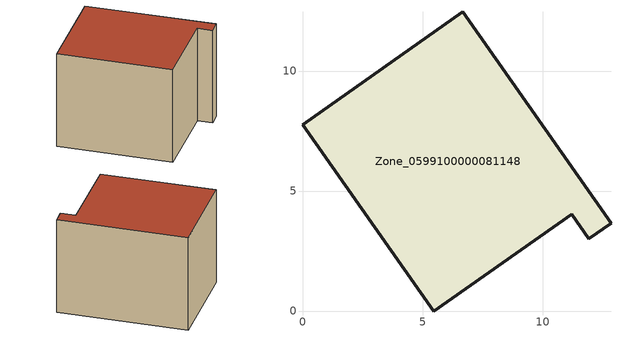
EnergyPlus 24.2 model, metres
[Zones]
Zone_0599100000081148
 floor ground (C_G): 11.22,4.04 5.46,0 0,7.77 6.68,12.46 12.85,3.66 11.93,3.02 z0
 wall outside (C_F): 6.68,12.46 0,7.77 5.46,0 11.22,4.04 11.93,3.02 12.85,3.66 6.68,12.46 z0:8.27
 roof outside (C_R): 11.93,3.02 12.85,3.66 6.68,12.46 0,7.77 5.46,0 11.22,4.04 z8.27
[BUILDING]
Pand.0599100000081148: North Axis=0; Terrain=City; Loads Convergence Tolerance Value=0.04; Temperature Convergence Tolerance Value=0.4; Solar Distribution=FullExterior; Maximum Number of Warmup Days=25; Minimum Number of Warmup Days=1
[Site:Location]
Rotterdam.The.Hague.AP_ZH_NLD Design_Conditions: Latitude=51.96; Longitude=4.45; Time Zone=1; Elevation=-4.5
[SITE:GROUNDTEMPERATURE:BUILDINGSURFACE]
18, 18, 18, 18, 18, 18, 18, 18, 18, 18, 18, 18
[MATERIAL] Thermal Absorptance=0.9; Solar Absorptance=0.7; Visible Absorptance=0.7
Name | Roughness | Thickness | Conductivity | Density | Specific Heat
G.TI.1946-1964 | MediumSmooth | 0.15 | 1 | 540 | 1210
F.TI.1946-1964 | Rough | 0.3 | 0.857143 | 1920 | 840
R.TI.1946-1964 | MediumRough | 0.2 | 0.277778 | 1500 | 1000
[CONSTRUCTION]
C_G: G.TI.1946-1964
C_F: F.TI.1946-1964
C_R: R.TI.1946-1964
[ZONE]
Zone_0599100000081148: Type=1; Multiplier=1; Ceiling Height=Autocalculate; Volume=Autocalculate; Floor Area=autocalculate; Part of Total Floor Area=Yes
[ZONEINFILTRATION:DESIGNFLOWRATE]
Infil_Zone_0599100000081148: Zone or ZoneList or Space or SpaceList=Zone_0599100000081148; Schedule=AlwaysOn; Design Flow Rate Calculation Method=Flow/Area; Flow Rate per Floor Area=0.003; Constant Term Coefficient=1; Temperature Term Coefficient=0; Velocity Term Coefficient=0; Velocity Squared Term Coefficient=0
[HVACTEMPLATE:ZONE:IDEALLOADSAIRSYSTEM]
Zone_0599100000081148: Maximum Heating Supply Air Temperature=50; Minimum Cooling Supply Air Temperature=13; Maximum Heating Supply Air Humidity Ratio=0.0156; Minimum Cooling Supply Air Humidity Ratio=0.0077; Heating Limit=NoLimit; Cooling Limit=NoLimit; Dehumidification Control Type=ConstantSensibleHeatRatio; Cooling Sensible Heat Ratio=0.7; Dehumidification Setpoint=60; Humidification Control Type=None; Humidification Setpoint=30; Outdoor Air Method=None; Outdoor Air Flow Rate per Person=0.00944; Outdoor Air Flow Rate per Zone Floor Area=0; Outdoor Air Flow Rate per Zone=0; Demand Controlled Ventilation Type=None; Outdoor Air Economizer Type=NoEconomizer; Heat Recovery Type=None; Sensible Heat Recovery Effectiveness=0.7; Latent Heat Recovery Effectiveness=0.65
[ZONECONTROL:THERMOSTAT]
ThermostatControl_Zone_0599100000081148: Zone or ZoneList=Zone_0599100000081148; Control Type Schedule=DualSetpointControlType; Control 1=Thermostat_Zone_0599100000081148; Temperature Difference Between Cutout And Setpoint=0
[THERMOSTATSETPOINT:DUALSETPOINT]
Thermostat_Zone_0599100000081148: Heating Setpoint Temperature Schedule=HeatingSetpoint_Zone_0599100000081148; Cooling Setpoint Temperature Schedule=CoolingSetpoint_Zone_0599100000081148
[SCHEDULE:COMPACT]
HeatingSetpoint_Zone_0599100000081148: Through: 12/31, For: AllDays, Until: 24:00, 21
CoolingSetpoint_Zone_0599100000081148: Through: 12/31, For: AllDays, Until: 24:00, 24
DualSetpointControlType: Through: 12/31, For: AllDays, Until: 24:00, 4
AlwaysOn: Through: 12/31, For: AllDays, Until: 24:00, 1
